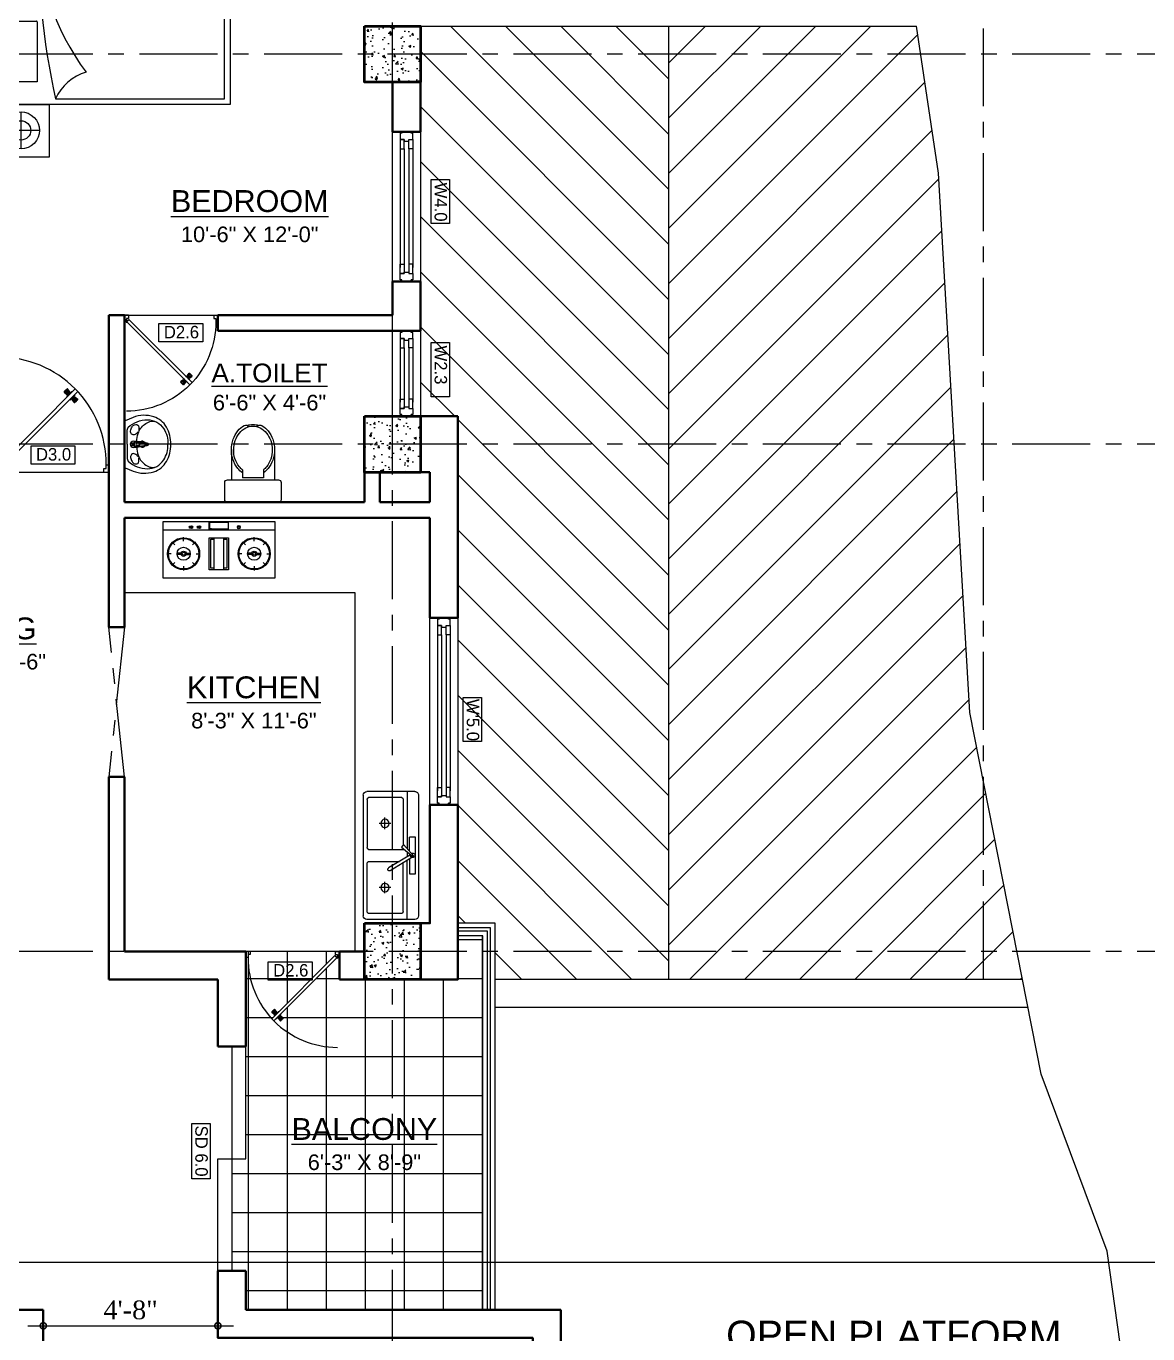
# Model space of a CAD drawing. Header units: inches. Extents: x 5223 to 201172, y -52570 to -12314.
# Drawn here: x 197203 to 197562.8, y -51811.6 to -51392.3 of the extents above; entities that cross this region are included whole.
import ezdxf

# ---------------------------------------------------------------- set-up
doc = ezdxf.new("R2010")
doc.units = ezdxf.units.IN
doc.header["$LTSCALE"] = 20
doc.header["$MEASUREMENT"] = 0
doc.header["$PDMODE"] = 98
doc.linetypes.add('CENTER', pattern=[2, 1.25, -0.25, 0.25, -0.25])
for name, color, linetype, lineweight in [('A FURNITURE', 43, 'Continuous', 5), ('A. WINDOW', 140, 'Continuous', 5), ('CL', 252, 'CENTER', 5), ('column', 1, 'Continuous', 35), ('D-DIM', 5, 'Continuous', 13), ('Dim', 7, 'Continuous', 9), ('Dimention', 77, 'Continuous', 9), ('door', 103, 'Continuous', 9), ('ELE 0.9', 252, 'Continuous', 9), ('FIXT', 34, 'Continuous', 5), ('fur', 44, 'Continuous', 5), ('furniture', 32, 'Continuous', 5), ('ha', 253, 'Continuous', 5), ('hatch tile', 253, 'Continuous', 0), ('PUERTAS', 7, 'Continuous', 13), ('railings', 153, 'Continuous', 9), ('Stair', 34, 'Continuous', 9), ('T-TEXT', 7, 'Continuous', 13), ('text', 247, 'Continuous', 13), ('Wall', 7, 'Continuous', 30), ('window', 150, 'Continuous', 13)]:
    doc.layers.add(name, color=color, linetype=linetype, lineweight=lineweight)
doc.styles.add('ARIAL', font='romans.shx')
doc.styles.get("Standard").update_dxf_attribs({"font": 'ARIALN.TTF'})
doc.styles.add('Times', font='times.ttf')
doc.dimstyles.new('D100', dxfattribs={"dimtxt": 8, "dimasz": 9, "dimexe": 5, "dimexo": 5, "dimgap": 2, "dimtad": 1, "dimdec": 0, "dimzin": 3, "dimdsep": 46, "dimlunit": 4, "dimtxsty": 'Times', "dimblk": 'DOTSMALL', "dimcen": 0.09, "dimdle": 5, "dimaunit": 1, "dimadec": 3, "dimazin": 0, "dimtfac": 1, "dimtdec": 0, "dimtix": 1, "dimtofl": 0, "dimtmove": 1, "dimatfit": 0, "dimfxl": 1, "dimtolj": 1, "dimtzin": 0, "dimarcsym": 0})

# ---------------------------------------------------------------- blocks, each defined once
blk = doc.blocks.new('COL')
at = {"layer": 'ELE 0.9'}
h = blk.add_hatch(dxfattribs=at)
h.set_pattern_fill('AR-CONC', color=256, style=0)
h.set_pattern_definition([(50, (0, 0), (7.17260183, -0.62752135), [0.75, -8.25]), (355, (0, 0), (-1.38751334, 7.52192134), [0.6, -6.6]), (100.4514, (0.598, -0.052), (5.78509382, 6.89439542), [0.6374019, -7.01142112]), (46.1842, (0, 2), (10.6724105, -1.65519014), [1.125, -12.375]), (96.6356, (0.889, 1.862), (9.34662706, 9.7411787), [0.9561029, -10.51713]), (351.1842, (0, 2), (9.34661945, 9.741186), [0.9, -9.9]), (21, (1, 1.5), (5.96907052, -4.0261889), [0.75, -8.25]), (326, (1, 1.5), (2.43315332, 7.25150045), [0.6, -6.6]), (71.4514, (1.4974, 1.1645), (8.4022263, 3.22530497), [0.6374019, -7.01142112]), (37.5, (0, 0), (0.121598553, 3.32893854), [0, -6.52, 0, -6.7, 0, -6.625]), (7.5, (0, 0), (2.630695374, 3.94411712), [0, -3.82, 0, -6.37, 0, -2.525]), (327.5, (-2.23, 0), (5.33822436, -0.225548717), [0, -2.5, 0, -7.8, 0, -10.35]), (317.5, (-3.23, 0), (5.8318617, 1.00104982), [0, -3.25, 0, -5.18, 0, -7.35])])
h.paths.add_polyline_path([(151149.68, -27522.26), (151149.68, -27540.26), (151167.68, -27540.26), (151167.68, -27522.26)])
at = {"layer": 'column'}
blk.add_lwpolyline([(151149.68, -27522.26), (151167.68, -27522.26), (151167.68, -27540.26)], dxfattribs=at)
blk.add_lwpolyline([(151149.68, -27522.26), (151167.68, -27522.26), (151167.68, -27540.26), (151149.68, -27540.26)], close=True, dxfattribs=at)
blk = doc.blocks.new('2ft6in')
at = {"layer": 'PUERTAS', "color": 8}
for p, q in [((18.81, 20.78), (18.04, 21.4)), ((18.86, 20.83), (18.08, 21.46)), ((18.95, 20.92), (18.2, 21.58)), ((18.44, 21.9), (18.31, 21.77)), ((19.07, 21.03), (18.34, 21.72)), ((18.44, 21.9), (18.56, 22.02)), ((18.58, 22.01), (18.56, 22.02)), ((19.3, 21.26), (18.61, 22)), ((19.42, 21.38), (18.75, 22.14)), ((19.51, 21.48), (18.88, 22.26)), ((19.55, 21.53), (18.93, 22.3)), ((19.25, 20.93), (19.16, 21.02)), ((19.4, 21.08), (19.31, 21.17)), ((19.47, 21.15), (19.38, 21.24)), ((19.51, 21.19), (19.42, 21.28)), ((19.53, 21.21), (19.44, 21.3)), ((19.7, 21.06), (19.51, 21.01)), ((19.89, 21.24), (19.58, 21.08)), ((20.07, 21.42), (19.64, 21.15)), ((18.91, 20.27), (19.19, 20.69)), ((19.13, 20.8), (19.03, 20.9)), ((19.15, 20.82), (19.05, 20.92)), ((19.09, 20.44), (19.25, 20.76)), ((19.19, 20.87), (19.1, 20.96)), ((19.28, 20.63), (19.32, 20.83)), ((19.43, 20.78), (19.4, 20.9)), ((19.55, 20.91), (19.43, 20.94)), ((19.69, 19.49), (20.12, 19.76)), ((19.87, 19.67), (20.18, 19.83)), ((20.06, 19.85), (20.25, 19.9)), ((20.21, 20), (20.33, 19.97)), ((20.21, 19.38), (20.83, 18.61)), ((20.23, 19.7), (20.32, 19.61)), ((20.25, 19.72), (20.34, 19.63)), ((20.25, 19.43), (20.88, 18.65)), ((20.29, 19.76), (20.38, 19.67)), ((20.33, 20.13), (20.36, 20.01)), ((20.34, 19.53), (21, 18.77)), ((20.36, 19.83), (20.45, 19.74)), ((20.48, 20.28), (20.44, 20.08)), ((20.46, 19.64), (21.14, 18.91)), ((20.5, 19.98), (20.6, 19.89)), ((20.67, 20.47), (20.51, 20.15)), ((20.85, 20.64), (20.57, 20.22)), ((20.57, 20.04), (20.66, 19.95)), ((20.61, 20.09), (20.7, 19.99)), ((20.63, 20.11), (20.72, 20.01)), ((20.69, 19.87), (21.42, 19.19)), ((20.81, 19.99), (21.56, 19.33)), ((20.9, 20.08), (21.68, 19.45)), ((20.95, 20.13), (21.72, 19.51)), ((21.32, 19.01), (21.2, 18.89)), ((21.32, 19.01), (21.44, 19.14)), ((21.43, 19.15), (21.44, 19.14)), ((0, 0), (30, 0))]:
    blk.add_line(p, q, dxfattribs=at)
at = {"layer": 'PUERTAS', "color": 1}
for p, q in [((18.06, 21.44), (18.48, 21.86)), ((18.74, 20.79), (18.06, 21.34)), ((18.08, 21.51), (18.45, 21.88)), ((18.11, 21.49), (18.08, 21.51)), ((18.82, 22.25), (18.45, 21.88)), ((18.9, 22.28), (18.48, 21.86)), ((18.84, 22.23), (18.82, 22.25)), ((18.83, 20.8), (19.18, 21.15)), ((19.54, 21.59), (18.99, 22.27)), ((19.02, 20.88), (19.24, 21.1)), ((19.11, 20.79), (19.33, 21.01)), ((19.54, 21.5), (19.18, 21.15)), ((19.45, 21.31), (19.24, 21.1)), ((19.55, 21.22), (19.33, 21.01)), ((19.45, 21.41), (19.45, 21.41)), ((19.54, 21.22), (19.45, 21.31)), ((19.64, 21.23), (19.64, 21.23)), ((19.74, 21.24), (19.73, 21.23)), ((20.12, 21.49), (19.74, 21.24)), ((20.22, 21.48), (20.22, 21.49)), ((18.84, 20.21), (19.1, 20.6)), ((18.85, 20.11), (18.84, 20.12)), ((18.92, 20.89), (18.93, 20.88)), ((19.12, 20.8), (19.03, 20.89)), ((19.1, 20.7), (19.11, 20.69)), ((19.1, 20.6), (19.1, 20.6)), ((19.53, 19.43), (19.54, 19.42)), ((19.64, 19.42), (20.02, 19.67)), ((20.02, 19.67), (20.03, 19.68)), ((20.12, 19.68), (20.12, 19.68)), ((20.21, 19.69), (20.43, 19.9)), ((20.22, 19.41), (20.57, 19.76)), ((20.22, 19.69), (20.31, 19.6)), ((20.22, 19.32), (20.76, 18.64)), ((20.31, 19.6), (20.52, 19.81)), ((20.31, 19.5), (20.31, 19.5)), ((20.65, 20.12), (20.43, 19.9)), ((20.74, 20.03), (20.52, 19.81)), ((20.93, 20.11), (20.57, 19.76)), ((20.64, 20.11), (20.73, 20.02)), ((20.66, 20.31), (20.65, 20.31)), ((20.65, 20.21), (20.65, 20.22)), ((20.91, 20.7), (20.66, 20.31)), ((20.84, 20.02), (20.83, 20.03)), ((20.86, 18.63), (21.28, 19.05)), ((20.91, 20.8), (20.91, 20.79)), ((20.91, 18.68), (20.94, 18.66)), ((20.94, 18.66), (21.31, 19.03)), ((21.02, 20.12), (21.7, 19.57)), ((21.7, 19.47), (21.28, 19.05)), ((21.67, 19.4), (21.31, 19.03)), ((21.65, 19.42), (21.67, 19.4))]:
    blk.add_line(p, q, dxfattribs=at)
at = {"layer": 'PUERTAS', "color": 2}
for p, q in [((18.33, 21.76), (18.31, 21.77)), ((21.71, 21.6), (21.02, 22.28)), ((21.18, 18.9), (21.2, 18.89))]:
    blk.add_line(p, q, dxfattribs=at)
at = {"layer": 'PUERTAS', "color": 1}
for centre, start, end in [((18.94, 22.23), 38.9236, 135), ((19.4, 21.36), 315, 45), ((19.49, 21.55), 315, 38.9236), ((19.6, 21.18), 50.2572, 135), ((19.68, 21.28), 230.2572, 315), ((20.17, 21.44), 45, 135), ((18.78, 20.84), 231.0764, 315), ((18.89, 20.16), 135, 225), ((18.97, 20.93), 225, 315), ((19.16, 20.74), 135, 219.7428), ((19.06, 20.65), 315, 39.7428), ((19.59, 19.47), 225, 315), ((20.07, 19.63), 50.2572, 135), ((20.16, 19.73), 230.2572, 315), ((20.27, 19.36), 135, 218.9236), ((20.35, 19.55), 135, 225), ((20.7, 20.26), 135, 219.7428), ((20.6, 20.17), 315, 39.7428), ((20.78, 19.98), 45, 135), ((20.82, 18.68), 218.9236, 315), ((20.87, 20.75), 315, 45), ((20.98, 20.07), 51.0764, 135), ((21.65, 19.52), 315, 51.0764)]:
    blk.add_arc(centre, 0.0667, start, end, dxfattribs=at)
at = {"layer": 'window'}
for p, q in [((0.84, 2.1), (21.02, 22.28)), ((21.71, 21.6), (1.47, 1.37)), ((0, 2), (0, 0)), ((0.6, 2), (0, 2)), ((1.33, 0), (0, 0)), ((0.6, 1.26), (0.6, 2.04)), ((0.67, 1.26), (0.6, 1.26)), ((0.67, 1.26), (0.67, 2.01)), ((0.67, 1), (0.67, 1.26)), ((1.33, 1), (0.67, 1)), ((1.31, 1.53), (0.79, 2.06)), ((1.36, 1.58), (0.81, 2.12)), ((1.36, 1.58), (1.31, 1.53)), ((1.47, 1.37), (1.31, 1.53)), ((1.33, 0), (1.33, 1)), ((28.67, 0), (28.67, 1)), ((28.67, 1), (29.33, 1)), ((28.67, 0), (30, 0)), ((29.33, 1), (29.33, 2)), ((29.33, 2), (30, 2)), ((30, 0), (30, 2))]:
    blk.add_line(p, q, dxfattribs=at)
for radius in [0.129, 0.0627]:
    blk.add_circle((0.68, 2.14), radius, dxfattribs=at)
blk.add_arc((0.68, 2.14), 28.65, 359.7285, 90.0333, dxfattribs=at)
blk = doc.blocks.new('*U22')
at = {"color": 3, "xscale": -1}
blk.add_blockref('2ft6in', (42, 0), dxfattribs=at)
blk = doc.blocks.new('3ft')
at = {"layer": 'PUERTAS', "color": 8}
for p, q in [((22.57, 24.94), (21.65, 25.68)), ((22.63, 24.99), (21.69, 25.75)), ((22.74, 25.1), (21.84, 25.9)), ((22.13, 26.28), (21.98, 26.13)), ((22.88, 25.24), (22.01, 26.06)), ((22.13, 26.28), (22.27, 26.42)), ((22.29, 26.41), (22.27, 26.42)), ((23.16, 25.52), (22.34, 26.39)), ((23.3, 25.66), (22.5, 26.56)), ((23.41, 25.77), (22.65, 26.71)), ((23.46, 25.83), (22.72, 26.75)), ((23.11, 25.12), (22.99, 25.23)), ((23.28, 25.3), (23.17, 25.41)), ((23.36, 25.37), (23.25, 25.49)), ((23.41, 25.43), (23.3, 25.54)), ((23.44, 25.45), (23.33, 25.56)), ((23.64, 25.27), (23.41, 25.22)), ((23.87, 25.49), (23.49, 25.3)), ((24.08, 25.71), (23.57, 25.38)), ((22.69, 24.32), (23.02, 24.83)), ((22.95, 24.96), (22.84, 25.07)), ((22.98, 24.99), (22.86, 25.1)), ((23.03, 25.04), (22.91, 25.15)), ((22.91, 24.53), (23.1, 24.91)), ((23.13, 24.76), (23.18, 24.99)), ((23.31, 24.94), (23.28, 25.08)), ((23.46, 25.09), (23.32, 25.13)), ((23.63, 23.38), (24.14, 23.72)), ((23.84, 23.6), (24.22, 23.79)), ((24.07, 23.82), (24.3, 23.88)), ((24.25, 24), (24.39, 23.97)), ((24.25, 23.26), (24.99, 22.34)), ((24.27, 23.64), (24.38, 23.53)), ((24.3, 23.67), (24.41, 23.56)), ((24.3, 23.32), (25.06, 22.38)), ((24.35, 23.72), (24.46, 23.61)), ((24.4, 24.15), (24.43, 24.01)), ((24.41, 23.43), (25.2, 22.53)), ((24.43, 23.8), (24.54, 23.69)), ((24.58, 24.33), (24.52, 24.1)), ((24.55, 23.57), (25.37, 22.7)), ((24.6, 23.97), (24.72, 23.86)), ((24.8, 24.56), (24.61, 24.18)), ((25.02, 24.77), (24.68, 24.26)), ((24.68, 24.05), (24.79, 23.94)), ((24.73, 24.1), (24.85, 23.99)), ((24.76, 24.13), (24.87, 24.02)), ((24.83, 23.85), (25.7, 23.03)), ((24.97, 23.99), (25.87, 23.2)), ((25.08, 24.1), (26.02, 23.34)), ((25.14, 24.15), (26.06, 23.41)), ((25.58, 22.82), (25.43, 22.67)), ((25.58, 22.82), (25.73, 22.97)), ((25.72, 22.98), (25.73, 22.97)), ((0, 0), (36, 0))]:
    blk.add_line(p, q, dxfattribs=at)
at = {"layer": 'PUERTAS', "color": 1}
for p, q in [((21.67, 25.73), (22.17, 26.23)), ((22.49, 24.95), (21.67, 25.61)), ((21.7, 25.82), (22.14, 26.26)), ((21.73, 25.79), (21.7, 25.82)), ((22.58, 26.7), (22.14, 26.26)), ((22.67, 26.73), (22.17, 26.23)), ((22.61, 26.67), (22.58, 26.7)), ((22.6, 24.96), (23.02, 25.38)), ((23.45, 25.91), (22.79, 26.73)), ((22.82, 25.06), (23.08, 25.32)), ((22.93, 24.94), (23.19, 25.21)), ((23.44, 25.81), (23.02, 25.38)), ((23.34, 25.58), (23.08, 25.32)), ((23.46, 25.47), (23.19, 25.21)), ((23.33, 25.7), (23.34, 25.69)), ((23.45, 25.46), (23.33, 25.57)), ((23.57, 25.47), (23.57, 25.47)), ((24.15, 25.79), (23.68, 25.48)), ((23.68, 25.48), (23.68, 25.48)), ((24.27, 25.78), (24.26, 25.79)), ((22.61, 24.25), (22.92, 24.72)), ((22.62, 24.13), (22.61, 24.14)), ((22.7, 25.07), (22.71, 25.06)), ((22.94, 24.95), (22.83, 25.07)), ((22.92, 24.72), (22.92, 24.72)), ((22.93, 24.84), (22.93, 24.83)), ((23.44, 23.31), (23.45, 23.3)), ((23.56, 23.3), (24.03, 23.61)), ((24.03, 23.61), (24.03, 23.62)), ((24.14, 23.62), (24.14, 23.62)), ((24.25, 23.62), (24.51, 23.89)), ((24.26, 23.29), (24.69, 23.71)), ((24.26, 23.63), (24.37, 23.52)), ((24.26, 23.18), (24.92, 22.37)), ((24.37, 23.52), (24.63, 23.77)), ((24.37, 23.4), (24.37, 23.4)), ((24.78, 24.15), (24.51, 23.89)), ((24.89, 24.03), (24.63, 23.77)), ((25.11, 24.14), (24.69, 23.71)), ((24.77, 24.14), (24.88, 24.03)), ((24.79, 24.38), (24.78, 24.37)), ((24.78, 24.26), (24.78, 24.26)), ((25.1, 24.84), (24.79, 24.38)), ((25, 24.03), (25, 24.03)), ((25.04, 22.36), (25.54, 22.86)), ((25.09, 24.96), (25.1, 24.95)), ((25.1, 22.42), (25.13, 22.39)), ((25.13, 22.39), (25.57, 22.83)), ((25.22, 24.14), (26.03, 23.48)), ((26.04, 23.37), (25.54, 22.86)), ((26.01, 23.27), (25.57, 22.83)), ((25.98, 23.3), (26.01, 23.27))]:
    blk.add_line(p, q, dxfattribs=at)
at = {"layer": 'PUERTAS', "color": 2}
for p, q in [((21.99, 26.11), (21.98, 26.13)), ((26.05, 25.92), (25.23, 26.74)), ((25.42, 22.68), (25.43, 22.67))]:
    blk.add_line(p, q, dxfattribs=at)
at = {"layer": 'PUERTAS', "color": 1}
for centre, start, end in [((22.73, 26.68), 38.9236, 135), ((23.28, 25.63), 315, 45), ((23.39, 25.86), 315, 38.9236), ((23.51, 25.41), 50.2572, 135), ((23.62, 25.53), 230.2572, 315), ((24.2, 25.73), 45, 135), ((22.54, 25.01), 231.0764, 315), ((22.67, 24.2), 135, 225), ((22.77, 25.12), 225, 315), ((22.99, 24.89), 135, 219.7428), ((22.87, 24.78), 315, 39.7428), ((23.51, 23.36), 225, 315), ((24.09, 23.56), 50.2572, 135), ((24.2, 23.68), 230.2572, 315), ((24.32, 23.23), 135, 218.9236), ((24.42, 23.46), 135, 225), ((24.84, 24.31), 135, 219.7428), ((24.72, 24.21), 315, 39.7428), ((24.94, 23.98), 45, 135), ((24.98, 22.42), 218.9236, 315), ((25.04, 24.89), 315, 45), ((25.17, 24.08), 51.0764, 135), ((25.98, 23.42), 315, 51.0764)]:
    blk.add_arc(centre, 0.08, start, end, dxfattribs=at)
at = {"layer": 'window'}
for p, q in [((1.01, 2.52), (25.23, 26.74)), ((26.05, 25.92), (1.77, 1.64)), ((0, 2.4), (0, 0)), ((0.72, 2.4), (0, 2.4)), ((1.6, 0), (0, 0)), ((0.72, 1.52), (0.72, 2.44)), ((0.8, 1.52), (0.72, 1.52)), ((0.8, 1.52), (0.8, 2.41)), ((0.8, 1.2), (0.8, 1.52)), ((1.6, 1.2), (0.8, 1.2)), ((1.57, 1.84), (0.94, 2.47)), ((1.63, 1.89), (0.97, 2.55)), ((1.63, 1.89), (1.57, 1.84)), ((1.77, 1.64), (1.57, 1.84)), ((1.6, 0), (1.6, 1.2)), ((34.4, 0), (34.4, 1.2)), ((34.4, 1.2), (35.2, 1.2)), ((34.4, 0), (36, 0)), ((35.2, 1.2), (35.2, 2.4)), ((35.2, 2.4), (36, 2.4)), ((36, 0), (36, 2.4))]:
    blk.add_line(p, q, dxfattribs=at)
for radius in [0.155, 0.0752]:
    blk.add_circle((0.82, 2.56), radius, dxfattribs=at)
blk.add_arc((0.82, 2.56), 34.38, 359.7285, 90.0333, dxfattribs=at)
blk = doc.blocks.new('*U20')
at = {"color": 3, "xscale": -1}
blk.add_blockref('3ft', (42, 0), dxfattribs=at)
blk = doc.blocks.new('_DotSmall')
at = {"layer": 'Dimention', "color": 0, "const_width": 0.5}
blk.add_lwpolyline([(-0.0625, 0, 1), (0.0625, 0, 1)], format="xyb", close=True, dxfattribs=at)
blk = doc.blocks.new('*D39')
at = {"layer": 'Defpoints', "color": 0, "transparency": 16777216}
for p in [(197264.49, -51809.05), (197208.49, -51809.72), (197264.49, -51809.72)]:
    blk.add_point(p, dxfattribs=at)
at = {"layer": 'Dim', "color": 0, "lineweight": 5, "transparency": 16777216}
for p, q in [((197208.49, -51809.05), (197208.49, -51804.05)), ((197264.49, -51809.05), (197264.49, -51804.05)), ((197203.49, -51809.05), (197269.49, -51809.05))]:
    blk.add_line(p, q, dxfattribs=at)
at = {"layer": 'Dim', "color": 0, "lineweight": 5, "transparency": 16777216, "xscale": 4, "yscale": 4, "zscale": 4, "rotation": 180}
blk.add_blockref('_DotSmall', (197208.49, -51809.05), dxfattribs=at)
at = {"layer": 'Dim', "color": 0, "lineweight": 5, "transparency": 16777216, "xscale": 4, "yscale": 4, "zscale": 4}
blk.add_blockref('_DotSmall', (197264.49, -51809.05), dxfattribs=at)
at = {"layer": 'Dim', "color": 0, "transparency": 16777216, "insert": (197236.49, -51803.99), "char_height": 6, "attachment_point": 5, "style": 'Times'}
blk.add_mtext('\\A1;4\'-8"', dxfattribs=at)
blk = doc.blocks.new('mb-chaurua440x1020')
for p, q in [((483, 0), (-483, 0)), ((-513, -30), (-513, -413)), ((-513, -90), (-39, -90)), ((-148, -24), (148, -24)), ((-148, -71), (-148, -24)), ((-27, -71), (-148, -71)), ((-17, -54), (-122, -228)), ((5, -64), (-100, -240)), ((-17, -54), (-17, -54)), ((68, -136), (-11, -42)), ((29, -90), (-10, -90)), ((-5, -37), (87, -119)), ((13, -71), (1, -71)), ((5, -64), (5, -64)), ((34, -71), (148, -71)), ((514, -90), (55, -90)), ((148, -24), (148, -71)), ((513, -30), (513, -413)), ((-465, -134), (-465, -401)), ((-449, -123), (-59, -123)), ((-48, -401), (-48, -153)), ((48, -401), (48, -113)), ((87, -119), (68, -136)), ((450, -123), (82, -123)), ((466, -134), (466, -401)), ((-303, -269), (-210, -269)), ((-257, -222), (-257, -315)), ((210, -269), (304, -269)), ((257, -222), (257, -315)), ((-449, -412), (-64, -412)), ((450, -412), (64, -412)), ((483, -443), (-483, -443))]:
    blk.add_line(p, q)
for centre in [(-257, -269), (257, -269)]:
    blk.add_circle(centre, 33.2)
for centre, radius, start, end in [((-483, -30), 30, 90, 180), ((1, -47), 18.1, 331.1886, 289.501), ((-4, -44), 7.15, 94.3974, 170.1439), ((483, -30), 30, 0, 90), ((-451, -137), 14.3, 81.5294, 167.6839), ((452, -137), 14.3, 12.3263, 98.4603), ((-111, -234), 12.2, 152.0442, 329.8501), ((-483, -413), 30, 180, 270), ((-451, -398), 14.3, 192.3144, 278.476), ((-62, -398), 14.3, 261.5343, 347.6754), ((62, -398), 14.3, 192.3246, 278.4657), ((452, -398), 14.3, 261.5403, 347.6694), ((483, -413), 30, 270, 0)]:
    blk.add_arc(centre, radius, start, end)
blk = doc.blocks.new('dvxcbv')
for p, q in [((79270.92, 92034.28), (79206.92, 92034.28)), ((79206.92, 92034.28), (79206.92, 91972.28)), ((79270.92, 92034.28), (79206.92, 92034.28)), ((79206.92, 92034.28), (79206.92, 91954.28)), ((79270.92, 91972.28), (79270.92, 92034.28)), ((79270.92, 91954.28), (79270.92, 92034.28)), ((79208.95, 92032.28), (79268.88, 92032.28)), ((79208.95, 91974.47), (79208.95, 92032.28)), ((79268.88, 92032.28), (79268.88, 91968.35)), ((79206.92, 91972.28), (79188.92, 91972.28)), ((79188.92, 91972.28), (79188.92, 91954.28)), ((79206.92, 91972.28), (79188.92, 91972.28)), ((79188.92, 91972.28), (79188.92, 91954.28)), ((79206.92, 91954.28), (79206.92, 91972.28)), ((79270.92, 91972.28), (79288.92, 91972.28)), ((79288.92, 91972.28), (79270.92, 91972.28)), ((79270.92, 91954.28), (79270.92, 91972.28)), ((79288.92, 91954.28), (79288.92, 91972.28)), ((79288.92, 91972.28), (79288.92, 91954.28)), ((79198.12, 91969.18), (79198.12, 91956.59)), ((79214.78, 91968.14), (79214.78, 91958.62)), ((79235.3, 91968.14), (79214.78, 91968.14)), ((79235.53, 91958.62), (79235.53, 91967.91)), ((79242.3, 91958.62), (79242.3, 91967.91)), ((79242.53, 91968.14), (79263.05, 91968.14)), ((79263.05, 91968.14), (79263.05, 91958.62)), ((79280.36, 91969.18), (79280.36, 91956.59)), ((79191.82, 91962.69), (79204.41, 91962.69)), ((79274.06, 91962.69), (79286.66, 91962.69)), ((79214.78, 91958.62), (79235.53, 91958.62)), ((79263.05, 91958.62), (79242.3, 91958.62)), ((79188.92, 91954.28), (79288.92, 91954.28)), ((79188.92, 91954.28), (79206.92, 91954.28)), ((79206.92, 91954.28), (79270.92, 91954.28)), ((79288.92, 91954.28), (79270.92, 91954.28))]:
    blk.add_line(p, q)
at = {"extrusion": (0, 0, -1)}
for centre, major_axis, start_param, end_param in [((79202.06, 91989.63), (-11.77, 11.77), 2.643035, 3.500356), ((79268.2, 92052.59), (59.57, 59.57), 2.348133, 2.994137), ((79264.85, 92225.36), (-181.75, 181.75), 3.91132, 4.146218), ((79198.12, 91962.69), (-4.45, 4.45), 2.356194490190969, 8.639379797370555), ((79235.3, 91967.91), (-0.164, 0.164), 0.785398, 2.356194), ((79242.53, 91967.91), (0.164, 0.164), 3.926991, 5.497787), ((79280.36, 91962.69), (-4.45, 4.45), 2.356194490190969, 8.639379797370555), ((79198.12, 91962.69), (-2.33, 2.33), 2.356194490189522, 8.63937979736911), ((79280.36, 91962.69), (-2.33, 2.33), 2.356194490189522, 8.63937979736911)]:
    blk.add_ellipse(centre, major_axis=major_axis, ratio=1, start_param=start_param, end_param=end_param, dxfattribs=at)
blk = doc.blocks.new('Frame_w_casement2_p')
for points in [[(-2.5, 0.75), (-2.5, 2), (-5.5, 2), (-5.5, 0.75)], [(-2.5, -0.75), (-2.5, -2), (-5.5, -2), (-5.5, -0.75)]]:
    blk.add_lwpolyline(points, close=True)
blk.add_lwpolyline([(0, 1.5), (0, -1.5), (-0.5, -1.5), (-0.5, -2), (-2.5, -2), (-2.5, -2), (-2.5, -2), (-2.5, -0.75), (-3, -0.75), (-3, 0.75), (-2.5, 0.75), (-2.5, 2), (-2.5, 2), (-0.5, 2), (-0.5, 1.5), (0, 1.5), (-0.5, 1.5)])
blk = doc.blocks.new('*U24')
at = {"color": 3}
blk.add_blockref('2ft6in', (0, 0), dxfattribs=at)
blk = doc.blocks.new('TOILTK')
for p, q in [((8.98, 0), (-8.98, 0)), ((-9.98, -1), (-9.98, -6.99)), ((9.98, -6.99), (9.98, -1)), ((-8.98, -7.99), (8.98, -7.99)), ((-7.6, -18.64), (-7.6, -7.99)), ((3.7, -8.66), (-3.7, -8.66)), ((-3.7, -11.49), (-3.7, -8.66)), ((3.7, -11.49), (3.7, -8.66)), ((7.6, -18.64), (7.6, -7.99)), ((-3.25, -27.09), (-3.07, -27.19)), ((3.25, -27.09), (3.07, -27.19))]:
    blk.add_line(p, q)
for points in [[(-3.7, -10.49, 0.072335), (-5.38, -12.03, 0.089665), (-7.16, -15.27, 0.09785), (-7.6, -18.64, 0.081351), (-7, -22.31, 0.089665), (-5.38, -25.26, 0.095836), (-3.07, -27.19, 0.079312)], [(-3.7, -11.49, 0.055189), (-4.81, -12.59, 0.089411), (-6.41, -15.51, 0.097396), (-6.8, -18.54, 0.080942), (-6.26, -21.84, 0.089411), (-4.81, -24.49, 0.104746), (-2.53, -26.34, 0.118951), (0, -26.95, 0.118951), (2.53, -26.34, 0.104746), (4.81, -24.49, 0.089411), (6.26, -21.84, 0.080942), (6.8, -18.54, 0.080942), (6.26, -15.25, 0.089411), (4.81, -12.59, 0.055189), (3.7, -11.49, 0.118951)], [(3.25, -27.09, 0.089115), (5.38, -25.26, 0.089665), (7, -22.31, 0.081351), (7.6, -18.64, 0.081351), (7, -14.98, 0.089665), (5.38, -12.03, 0.072335), (3.7, -10.49, 0.118397)], [(-1.93, -27.21, 0.085299), (0, -27.55, 0.085299), (1.93, -27.21, 0.003669)]]:
    blk.add_lwpolyline(points, format="xyb")
for centre, radius, start, end in [((-8.98, -1), 1, 90, 180), ((8.98, -1), 1, 0, 90), ((-8.98, -6.99), 1, 180, 270), ((8.98, -6.99), 1, 270, 0), ((-2.48, -26.19), 1.16, 239.4682, 330.9911), ((2.48, -26.19), 1.16, 209.0089, 300.5318)]:
    blk.add_arc(centre, radius, start, end)
blk = doc.blocks.new('E')
at = {"layer": 'fur'}
for p, q in [((-50734.79, -225247.83), (-50734.79, -225247.24)), ((-50734.79, -225249.87), (-50734.79, -225249.26))]:
    blk.add_line(p, q, dxfattribs=at)
blk.add_lwpolyline([(-50724.63, -225248.55, -0.136997), (-50726.19, -225254.7, -0.186769), (-50730.71, -225258.35, -0.175283), (-50738.11, -225258.08), (-50740.91, -225256.94, -0.305773), (-50741.21, -225256.51), (-50741.21, -225248.55), (-50741.21, -225240.59, -0.305773), (-50740.91, -225240.16), (-50738.11, -225239.02, -0.175283), (-50730.71, -225238.75, -0.186769), (-50726.19, -225242.4, -0.136997)], format="xyb", close=True, dxfattribs=at)
for points in [[(-50740.17, -225248.55), (-50740.17, -225243.81, -0.123005), (-50739.85, -225242.51, -0.188998), (-50732.94, -225239.84, -0.253182), (-50727.17, -225243, -0.15566), (-50725.67, -225248.55, -0.992442)], [(-50736.78, -225247.54, -0.063766), (-50736.26, -225244.68, -0.149285), (-50734.03, -225241.47, -0.091017), (-50732.07, -225240.44, -0.13567), (-50730.3, -225240.38, 11.129076)], [(-50736.13, -225244.33), (-50736.39, -225244.24, -0.109697), (-50737.32, -225245.07, -0.323693), (-50738.63, -225244.92, -0.126322), (-50738.92, -225244.49, -0.134788), (-50738.96, -225243.82, -0.061666), (-50738.47, -225242.39, -0.216659), (-50737.53, -225241.62, -0.086919), (-50736.79, -225241.55, -0.280276), (-50736.19, -225241.99, -0.116579), (-50736.01, -225243.06, -0.023936), (-50736.09, -225243.75), (-50735.89, -225243.78)], [(-50740.17, -225248.55), (-50740.17, -225253.29, 0.123005), (-50739.85, -225254.59, 0.188998), (-50732.94, -225257.26, 0.253182), (-50727.17, -225254.1, 0.15566), (-50725.67, -225248.55, 0.992442)], [(-50733.31, -225249), (-50733.76, -225249.07, -0.090943), (-50733.99, -225249.15), (-50735.55, -225249.37), (-50736.79, -225249.56), (-50737.97, -225249.68, -0.413838), (-50739.07, -225248.55, -0.413838), (-50737.97, -225247.42), (-50736.79, -225247.53), (-50735.55, -225247.72), (-50733.99, -225247.95, -0.090943), (-50733.76, -225248.02), (-50733.31, -225248.1, -0.482882)], [(-50736.79, -225247.53, 0.462811), (-50737.95, -225248.55, 0.462811), (-50736.79, -225249.56)], [(-50736.87, -225247.72, 0.414214), (-50737.65, -225248.55, 0.685598)], [(-50736.87, -225249.37, -0.414214), (-50737.65, -225248.55, -0.685598)], [(-50736.87, -225247.72), (-50734.11, -225248.1, -0.389882), (-50733.73, -225248.55, -1.391857)], [(-50736.87, -225249.37), (-50734.11, -225249, 0.389882), (-50733.73, -225248.55, 1.391857)], [(-50736.78, -225249.56, 0.06387), (-50736.26, -225252.41, 0.149285), (-50734.03, -225255.63, 0.091017), (-50732.07, -225256.66, 0.13567), (-50730.3, -225256.72, -11.129076)], [(-50733.76, -225249.07, 0.245866), (-50733.39, -225248.55, 0.245866), (-50733.76, -225248.02)], [(-50733.31, -225248.1), (-50733.03, -225248.13, -0.409667), (-50732.65, -225248.55, -0.409667), (-50733.03, -225248.96), (-50733.31, -225249)], [(-50733.31, -225248.1, -0.389882), (-50732.93, -225248.55, -0.230616), (-50733.08, -225248.9, -0.146126), (-50733.31, -225249)], [(-50736.13, -225252.76), (-50736.39, -225252.86, 0.109697), (-50737.32, -225252.03, 0.323693), (-50738.63, -225252.18, 0.126322), (-50738.92, -225252.61, 0.134788), (-50738.96, -225253.28, 0.061666), (-50738.47, -225254.71, 0.216659), (-50737.53, -225255.48, 0.086919), (-50736.79, -225255.55, 0.280276), (-50736.19, -225255.11, 0.116579), (-50736.01, -225254.04, 0.023936), (-50736.09, -225253.35), (-50735.89, -225253.32)]]:
    blk.add_lwpolyline(points, format="xyb", dxfattribs=at)
for centre, radius in [((-50738.5, -225248.55), 0.535), ((-50738.5, -225248.55), 0.334), ((-50736.38, -225248.55), 0.713), ((-50736.38, -225248.55), 0.45)]:
    blk.add_circle(centre, radius, dxfattribs=at)
for radius, start, end in [(1.12, 226.7931, 331.1319), (1.12, 29.8074, 132.4144), (0.844, 244.4623, 311.9521), (0.844, 49.5633, 114.0223)]:
    blk.add_arc((-50734.79, -225248.55), radius, start, end, dxfattribs=at)
blk = doc.blocks.new('mb-bep700x350')
for p, q in [((-350, 0), (-350, -350)), ((350, 0), (-350, 0)), ((350, -350), (350, 0)), ((-350, -50), (350, -50)), ((-185, -33.2), (-163.1, -33.2)), ((-185, -35.1), (-163, -35.1)), ((-134.9, -33.2), (-113, -33.2)), ((-134.9, -35.1), (-112.9, -35.1)), ((-60, -50), (-60, 0)), ((-57.5, -3.3), (57.8, -3.3)), ((-57.5, -46.5), (-57.5, -3.3)), ((57.8, -46.5), (-57.5, -46.5)), ((-54.5, -42.4), (-46, -42.4)), ((57.8, -3.3), (57.8, -46.5)), ((60, -50), (60, 0)), ((135.2, -35.1), (113.2, -35.1)), ((135.2, -33.2), (113.3, -33.2)), ((-275.4, -144.9), (-293.8, -126.5)), ((-220.2, -122), (-220.2, -96)), ((-165.1, -144.9), (-146.7, -126.5)), ((-60, -300), (-60, -100)), ((-60, -100), (60, -100)), ((-50, -290), (-50, -110)), ((-50, -110), (-30, -110)), ((-30, -300), (-30, -100)), ((30, -300), (30, -100)), ((30, -110), (50, -110)), ((50, -110), (50, -290)), ((60, -100), (60, -300)), ((165.1, -144.9), (146.7, -126.5)), ((220.2, -122), (220.2, -96)), ((275.4, -144.9), (293.8, -126.5)), ((-298.2, -200), (-324.2, -200)), ((-235.9, -195.5), (-261, -195.5)), ((-235.9, -204.5), (-261, -204.5)), ((-204.5, -195.5), (-179.5, -195.5)), ((-204.5, -204.5), (-179.5, -204.5)), ((-142.2, -200), (-116.2, -200)), ((142.2, -200), (116.2, -200)), ((204.5, -195.5), (179.5, -195.5)), ((204.5, -204.5), (179.5, -204.5)), ((235.9, -195.5), (261, -195.5)), ((235.9, -204.5), (261, -204.5)), ((298.2, -200), (324.2, -200)), ((-275.4, -255.1), (-293.8, -273.5)), ((-220.2, -278), (-220.2, -304)), ((-165.1, -255.1), (-146.7, -273.5)), ((60, -300), (-60, -300)), ((-30, -290), (-50, -290)), ((50, -290), (30, -290)), ((165.1, -255.1), (146.7, -273.5)), ((220.2, -278), (220.2, -304)), ((275.4, -255.1), (293.8, -273.5)), ((-350, -350), (350, -350))]:
    blk.add_line(p, q)
for centre, radius in [((-220.2, -200), 100), ((-220.2, -200), 95), ((-220.2, -200), 41), ((220.2, -200), 100), ((220.2, -200), 95), ((220.2, -200), 41), ((-220.2, -200), 16.3), ((-220.2, -200), 9.16), ((220.2, -200), 16.3), ((220.2, -200), 9.16)]:
    blk.add_circle(centre, radius)
for centre in [(-174, -34.4), (-124, -34.4)]:
    blk.add_ellipse(centre, major_axis=(-11.1, 0), ratio=0.777774)
at = {"extrusion": (0, 0, -1)}
blk.add_ellipse((124.3, -34.4), major_axis=(11.1, 0), ratio=0.777774, dxfattribs=at)

msp = doc.modelspace()

# ---------------------------------------------------------------- hatches: boundary and pattern name
at = {"layer": 'ha'}
h = msp.add_hatch(dxfattribs=at)
h.set_pattern_fill('ANSI31', color=256, scale=100, angle=90, style=0)
h.paths.add_polyline_path([(197329.49, -51474.11), (197329.49, -51474.11), (197329.49, -51489.96), (197329.49, -51517.34), (197341.49, -51517.34), (197341.49, -51581.96), (197341.49, -51581.96), (197341.49, -51641.96), (197341.49, -51641.96), (197341.49, -51679.96), (197353.49, -51679.96), (197353.49, -51697.96), (197409.06, -51697.96), (197409.06, -51392.26), (197329.49, -51392.26), (197329.49, -51410.26), (197329.49, -51426.11), (197329.49, -51426.11)])
h = msp.add_hatch(dxfattribs=at)
h.set_pattern_fill('ANSI31', color=256, scale=100, style=0)
h.paths.add_polyline_path([(197409.06, -51697.96), (197522.6, -51697.96), (197505.73, -51612.4), (197495.66, -51439.35), (197488.63, -51392.26), (197409.06, -51392.26)])
at = {"layer": 'hatch tile'}
h = msp.add_hatch(dxfattribs=at)
h.set_pattern_fill('NET', color=256, scale=100, style=0)
h.set_pattern_definition([(7e-07, (8986.833, -7410.209), (-1.5e-07, 12.5), []), (90.000001, (8986.833, -7410.209), (-12.5, -1.5e-07), [])])
h.paths.add_polyline_path([(197349.49, -51683.96), (197341.49, -51683.96), (197341.49, -51688.96), (197349.49, -51688.96)])
h.paths.add_polyline_path([(197349.49, -51688.96), (197341.49, -51688.96), (197341.49, -51697.96), (197329.49, -51697.96), (197320.49, -51697.96), (197320.49, -51803.96), (197349.49, -51803.96)])
h.paths.add_polyline_path([(197320.49, -51697.96), (197311.49, -51697.96), (197303.49, -51697.96), (197303.49, -51690.96), (197302.89, -51690.96), (197302.89, -51691, -1.644373), (197302.67, -51691.09), (197302.65, -51691.06), (197284.64, -51709.07), (197284.68, -51709.12), (197284.66, -51709.15, -0.100143), (197284.64, -51709.17), (197284.36, -51709.59, 0.990168), (197284.49, -51709.63), (197284.37, -51709.76), (197284.46, -51709.85), (197284.57, -51709.74), (197284.63, -51709.79), (197284.7, -51709.72), (197285.51, -51710.37), (197285.16, -51710.72), (197285.17, -51710.73), (197285.05, -51710.86), (197284.91, -51711), (197284.9, -51710.98), (197284.56, -51711.32), (197283.91, -51710.51), (197284.04, -51710.37), (197283.99, -51710.32), (197284.04, -51710.27), (197283.95, -51710.18), (197283.82, -51710.3, 0.990168), (197283.78, -51710.17), (197283.36, -51710.45, -0.414214), (197283.27, -51710.45), (197283.26, -51710.44), (197282.45, -51711.26, -0.008438), (197281.78, -51710.56), (197282.58, -51709.76), (197282.53, -51709.72), (197282.56, -51709.68, -0.100143), (197282.57, -51709.66), (197282.85, -51709.24, 0.990168), (197282.72, -51709.2), (197282.85, -51709.08), (197282.75, -51708.98), (197282.64, -51709.09), (197282.59, -51709.05), (197282.51, -51709.12), (197281.71, -51708.46), (197282.06, -51708.11), (197282.04, -51708.1), (197282.17, -51707.97), (197282.3, -51707.84), (197282.32, -51707.85), (197282.65, -51707.51), (197283.31, -51708.32), (197283.17, -51708.46), (197283.23, -51708.51), (197283.17, -51708.56), (197283.27, -51708.66), (197283.39, -51708.53, 0.990168), (197283.43, -51708.66), (197283.85, -51708.38, -0.414214), (197283.94, -51708.38), (197283.95, -51708.39), (197302.01, -51690.33), (197302.17, -51690.49), (197302.7, -51691.02, -0.267045), (197302.82, -51690.97), (197302.82, -51690.22), (197302.82, -51689.96), (197302.15, -51689.96), (197302.15, -51688.96), (197273.49, -51688.96), (197273.49, -51719.46), (197273.49, -51755.46), (197268.99, -51755.46), (197268.99, -51791.46), (197273.49, -51791.46), (197273.49, -51803.96), (197320.49, -51803.96)])
h.paths.add_polyline_path([(197286.76, -51740.6), (197336.21, -51740.6), (197336.21, -51761), (197286.76, -51761)], flags=9)

# ---------------------------------------------------------------- linework, layer by layer
at = {"layer": 'A. WINDOW'}
for p, q in [((197322.99, -51431.61), (197322.99, -51469.62)), ((197324.24, -51431.61), (197324.24, -51469.62)), ((197325.74, -51431.61), (197325.74, -51469.62)), ((197326.99, -51431.61), (197326.99, -51469.62)), ((197322.99, -51495.46), (197322.99, -51512.86)), ((197324.24, -51495.46), (197324.24, -51512.86)), ((197325.74, -51495.46), (197325.74, -51512.86)), ((197326.99, -51495.46), (197326.99, -51512.86)), ((197334.99, -51587.46), (197334.99, -51637.48)), ((197336.24, -51587.46), (197336.24, -51637.48)), ((197337.74, -51587.46), (197337.74, -51637.48)), ((197338.99, -51587.46), (197338.99, -51637.48))]:
    msp.add_line(p, q, dxfattribs=at)
for points in [[(197320.49, -51474.11), (197320.49, -51426.11), (197329.49, -51426.11), (197329.49, -51474.11)], [(197320.49, -51517.34), (197320.49, -51489.96), (197329.49, -51489.96), (197329.49, -51517.34)], [(197332.49, -51641.96), (197332.49, -51581.96), (197341.49, -51581.96), (197341.49, -51641.96)]]:
    msp.add_lwpolyline(points, close=True, dxfattribs=at)
at = {"layer": 'CL'}
for p, q in [((197320.49, -52456.05), (197320.49, -51212.26)), ((197510.05, -51697.96), (197510.05, -51212.26)), ((197744.34, -51401.26), (197035.49, -51401.26)), ((197744.34, -51526.34), (196104.76, -51526.34)), ((197234.49, -51584.96), (197229.49, -51632.96)), ((197234.49, -51632.96), (197229.49, -51584.96)), ((197744.34, -51688.96), (196104.76, -51688.96))]:
    msp.add_line(p, q, dxfattribs=at)
at = {"layer": 'D-DIM'}
msp.add_line((196097.29, -51788.61), (197750.76, -51788.61), dxfattribs=at)
at = {"layer": 'door'}
for points in [[(197268.99, -51755.46), (197273.49, -51755.46), (197273.49, -51719.46), (197268.99, -51719.46)], [(197264.49, -51755.46), (197268.99, -51755.46), (197268.99, -51791.46), (197264.49, -51791.46)]]:
    msp.add_lwpolyline(points, close=True, dxfattribs=at)
at = {"layer": 'furniture'}
msp.add_line((197308.49, -51573.96), (197234.49, -51573.96), dxfattribs=at)
msp.add_lwpolyline([(197308.49, -51688.96), (197308.49, -51573.96)], dxfattribs=at)
at = {"layer": 'ha'}
msp.add_line((197409.06, -51392.26), (197409.06, -51697.96), dxfattribs=at)
at = {"layer": 'railings'}
for points in [[(197353.49, -51803.96), (197353.49, -51679.96), (197341.49, -51679.96)], [(197351.99, -51803.96), (197351.99, -51681.46), (197341.49, -51681.46)], [(197350.99, -51803.96), (197350.99, -51682.46), (197341.49, -51682.46)], [(197349.49, -51803.96), (197349.49, -51683.96), (197341.49, -51683.96)]]:
    msp.add_lwpolyline(points, dxfattribs=at)
at = {"layer": 'Stair'}
for p, q in [((197329.49, -51392.26), (197488.63, -51392.26)), ((197495.66, -51439.35), (197488.63, -51392.26)), ((197505.73, -51612.4), (197495.66, -51439.35)), ((197528.6, -51728.37), (197505.73, -51612.4)), ((197522.6, -51697.96), (197353.49, -51697.96)), ((197524.38, -51706.96), (197353.49, -51706.96)), ((197549.8, -51785.09), (197528.6, -51728.37)), ((197555.91, -51828.59), (197549.8, -51785.09))]:
    msp.add_line(p, q, dxfattribs=at)
at = {"layer": 'T-TEXT', "lineweight": 9}
for points in [[(197332.87, -51455.54), (197332.87, -51441.48), (197338.76, -51441.48), (197338.76, -51455.54)], [(197259.65, -51493.51), (197245.6, -51493.51), (197245.6, -51487.62), (197259.65, -51487.62)], [(197332.87, -51511.16), (197332.87, -51493.72), (197338.76, -51493.72), (197338.76, -51511.16)], [(197218.64, -51532.71), (197204.58, -51532.71), (197204.58, -51526.82), (197218.64, -51526.82)], [(197343.19, -51621.62), (197343.19, -51607.56), (197349.08, -51607.56), (197349.08, -51621.62)], [(197294.73, -51698.18), (197280.67, -51698.18), (197280.67, -51692.28), (197294.73, -51692.28)], [(197256.1, -51761.93), (197256.1, -51744.13), (197262, -51744.13), (197262, -51761.93)]]:
    msp.add_lwpolyline(points, close=True, dxfattribs=at)
at = {"layer": 'Wall'}
for p, q in [((197320.49, -51426.11), (197329.49, -51426.11)), ((197320.49, -51474.11), (197329.49, -51474.11)), ((197229.49, -51584.96), (197229.49, -51484.96)), ((197234.49, -51484.96), (197229.49, -51484.96)), ((197234.49, -51544.96), (197234.49, -51484.96)), ((197264.49, -51489.96), (197264.49, -51484.96)), ((197320.49, -51484.96), (197264.49, -51484.96)), ((197329.49, -51489.96), (197264.49, -51489.96)), ((197341.49, -51517.34), (197329.49, -51517.34)), ((197311.49, -51535.34), (197311.49, -51544.96)), ((197316.49, -51535.34), (197316.49, -51544.96)), ((197332.49, -51535.34), (197329.49, -51535.34)), ((197332.49, -51544.96), (197332.49, -51535.34)), ((197311.49, -51544.96), (197234.49, -51544.96)), ((197332.49, -51544.96), (197316.49, -51544.96)), ((197234.49, -51584.96), (197234.49, -51549.96)), ((197332.49, -51549.96), (197234.49, -51549.96)), ((197332.49, -51581.96), (197332.49, -51549.96)), ((197332.49, -51581.96), (197341.49, -51581.96)), ((197229.49, -51584.96), (197234.49, -51584.96)), ((197229.49, -51697.96), (197229.49, -51632.96)), ((197229.49, -51632.96), (197234.49, -51632.96)), ((197234.49, -51688.96), (197234.49, -51632.96)), ((197332.49, -51641.96), (197341.49, -51641.96)), ((197329.49, -51679.96), (197332.49, -51679.96)), ((197234.49, -51688.96), (197273.49, -51688.96)), ((197273.49, -51719.46), (197273.49, -51688.96)), ((197303.49, -51697.96), (197303.49, -51688.96)), ((197303.49, -51688.96), (197311.49, -51688.96)), ((197229.49, -51697.96), (197264.49, -51697.96)), ((197264.49, -51697.96), (197264.49, -51697.96)), ((197303.49, -51697.96), (197311.49, -51697.96)), ((197320.49, -51697.96), (197329.49, -51697.96)), ((197264.49, -51719.46), (197273.49, -51719.46)), ((197264.49, -51791.46), (197273.49, -51791.46)), ((197273.49, -51803.96), (197273.49, -51791.46)), ((197208.49, -51803.96), (197035.49, -51803.96)), ((197208.49, -52147.94), (197208.49, -51803.96)), ((197374.49, -51803.96), (197273.49, -51803.96)), ((197374.49, -51824.46), (197374.49, -51803.96))]:
    msp.add_line(p, q, dxfattribs=at)
for points in [[(197320.49, -51410.26), (197320.49, -51426.11)], [(197329.49, -51410.26), (197329.49, -51426.11)], [(197320.49, -51474.11), (197320.49, -51484.96)], [(197329.49, -51474.11), (197329.49, -51489.96)], [(197341.49, -51581.96), (197341.49, -51517.34)], [(197229.49, -51535.34), (197229.49, -51530.34)], [(197329.49, -51697.96), (197341.49, -51697.96), (197341.49, -51641.96)], [(197329.49, -51679.96), (197332.49, -51679.96), (197332.49, -51641.96)], [(197264.49, -51719.46), (197264.49, -51697.96)], [(197365.49, -51824.46), (197365.49, -51812.96), (197264.49, -51812.96), (197264.49, -51791.46)]]:
    msp.add_lwpolyline(points, dxfattribs=at)

# ---------------------------------------------------------------- block references
at = {"layer": 'A FURNITURE', "xscale": -0.9000000000232832, "yscale": 0.8999999999068677, "zscale": 0.9, "rotation": 180.0000007040668}
msp.add_blockref('E', (242901.57, -254250.04), dxfattribs=at)
at = {"layer": 'A. WINDOW', "xscale": -1, "rotation": 270.0000043755899}
for p in [(197324.99, -51426.11), (197324.99, -51489.96), (197336.99, -51581.96)]:
    msp.add_blockref('Frame_w_casement2_p', p, dxfattribs=at)
at = {"layer": 'A. WINDOW', "rotation": 269.9999956244101}
for p in [(197324.99, -51474.11), (197324.99, -51517.34), (197336.99, -51641.96)]:
    msp.add_blockref('Frame_w_casement2_p', p, dxfattribs=at)
at = {"layer": 'door', "xscale": -1}
for name, p, rotation in [('*U24', (197234.49, -51484.96), 180.0000007036963), ('*U20', (197235.49, -51535.34), 7.03696221293626e-07), ('*U22', (197261.49, -51688.96), 180.0000007036963)]:
    msp.add_blockref(name, p, dxfattribs=dict(at, rotation=rotation))
at = {"layer": 'ELE 0.9', "rotation": 1.659189019570969e-07}
for p in [(46161.8, -23870), (46161.8, -23995.09), (46161.8, -24157.7)]:
    msp.add_blockref('COL', p, dxfattribs=at)
at = {"layer": 'FIXT', "lineweight": 0, "extrusion": (0, 0, -1), "xscale": 0.9075975166615621, "yscale": 0.9075975166615621, "zscale": -0.9075975167189404, "rotation": 180.0000078287246}
msp.add_blockref('TOILTK', (-197275.75, -51544.99), dxfattribs=at)
at = {"layer": 'furniture'}
for name, p, xscale, yscale, zscale, rotation in [('dvxcbv', (110986.35, -125673.92), -0.9375000001455195, 0.9375000001600711, 0.9375000001500666, 270.0000014087264), ('mb-bep700x350', (197264.83, -51551.17), 0.05142857143073343, 0.05142857143073343, 0.05142857143073343, 1.945447761559218e-07), ('mb-chaurua440x1020', (197328.84, -51658.22), -0.03999999997904525, 0.03999999998359272, 0.04, 270.0000007008823)]:
    msp.add_blockref(name, p, dxfattribs=dict(at, xscale=xscale, yscale=yscale, zscale=zscale, rotation=rotation))

# ---------------------------------------------------------------- texts
at = {"layer": 'T-TEXT', "ltscale": 0.5, "attachment_point": 5, "rotation": 0}
for s, insert, char_height in [('{\\fArial|b0|i0|c0|p34;\\L\\C7;BEDROOM\\H0.7143x;\\P\\l10\'-6" X 12\'-0"}', (197274.7, -51453.22), 7), ('{\\fArial|b0|i0|c0|p34;\\H0.8571x;\\L\\C7;A.TOILET\\P\\H0.8334x;\\l6\'-6" X 4\'-6"}', (197281.06, -51508.01), 7), ('{\\fArial|b0|i0|c0|p34;\\L\\C7;DINING\\H0.7143x;\\P\\l9\'-6" X 15\'-6"}', (197189.24, -51590.26), 7), ('{\\fArial|b0|i0|c0|p34;\\L\\C7;KITCHEN\\H0.7143x;\\P\\l8\'-3" X 11\'-6"}', (197276.04, -51609.16), 7), ('{\\fArial|b0|i0|c0|p34;\\L\\C7;BALCONY\\H0.7143x;\\P\\l6\'-3" X 8\'-9"}', (197311.49, -51750.8), 7), ('{\\fArial|b0|i0|c0|p34;\\L\\C7;OPEN PLATFORM}', (197481.33, -51811.97), 9)]:
    msp.add_mtext(s, dxfattribs=dict(at, insert=insert, char_height=char_height))
at = {"layer": 'text', "char_height": 4, "attachment_point": 2, "rotation": 270, "style": 'ARIAL'}
for s, insert in [('{\\fCentury Gothic|b0|i0|c0|p34;W4.0}', (197338.01, -51448.68)), ('{\\fCentury Gothic|b0|i0|c0|p34;W2.3}', (197338.01, -51500.92)), ("{\\fCentury Gothic|b0|i0|c0|p34;W'5.0}", (197348.33, -51614.76)), ('{\\fCentury Gothic|b0|i0|c0|p34;SD 6.0}', (197261.25, -51753.01))]:
    msp.add_mtext(s, dxfattribs=dict(at, insert=insert))
at = {"layer": 'text', "char_height": 4, "attachment_point": 2, "style": 'ARIAL'}
for s, insert in [('{\\fCentury Gothic|b0|i0|c0|p34;D2.6}', (197252.8, -51488.37)), ('{\\fCentury Gothic|b0|i0|c0|p34;D3.0}', (197211.78, -51527.57)), ('{\\fCentury Gothic|b0|i0|c0|p34;D2.6}', (197287.87, -51693.03))]:
    msp.add_mtext(s, dxfattribs=dict(at, insert=insert))

# ---------------------------------------------------------------- dimensions: what is measured, and where the dimension line sits
at = {"layer": 'Dim'}
dim = msp.add_linear_dim(base=(197264.49, -51809.05), p1=(197208.49, -51809.72), p2=(197264.49, -51809.72), angle=0, dimstyle='D100', override={"dimtxt": 6, "dimasz": 4, "dimfxl": 3, "dimfxlon": 1, "dimlwd": 5, "dimlwe": 5}, dxfattribs=at)
dim.commit()
dim.dimension.update_dxf_attribs({"geometry": '*D39', "text_midpoint": (197236.49, -51803.99)})

doc.saveas('drawing.dxf')
